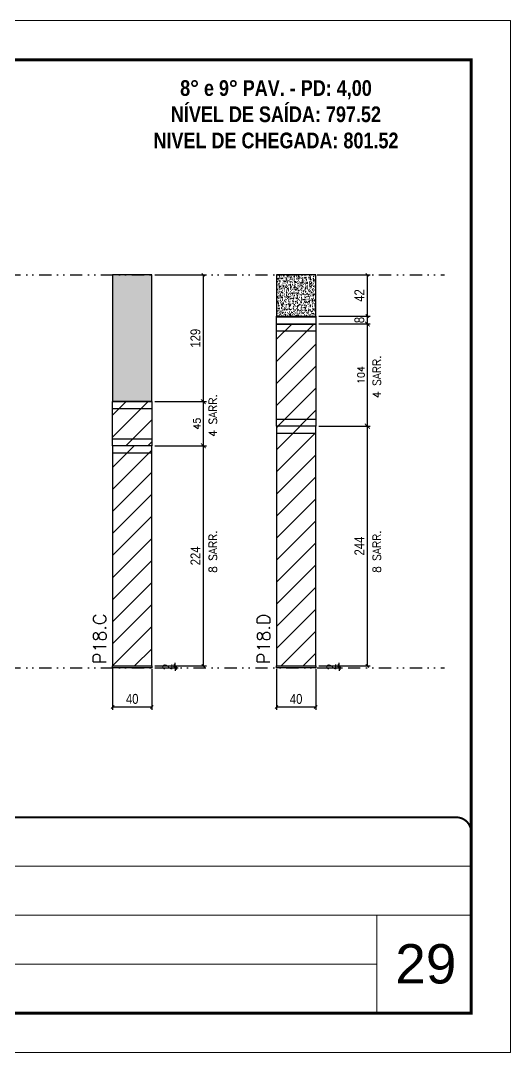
# Model space of a CAD drawing. Extents: x 28748 to 35002, y 14885 to 43501.
# Drawn here: x 29735 to 30233, y 34411 to 35461 of the extents above; entities that cross this region are included whole.
import ezdxf

# ---------------------------------------------------------------- set-up
doc = ezdxf.new("R2010")
doc.units = 0
for name, pattern in [('CONTINUO', [0]), ('DASHED', [0.75, 0.5, -0.25]), ('DIVIDE2', [0.625, 0.25, -0.125, 0, -0.125, 0, -0.125])]:
    doc.linetypes.add(name, pattern=pattern)
for name, color, linetype, lineweight in [('CARIMBO', 255, 'Continuous', 9), ('Folhas', 255, 'Continuous', 9), ('Hachura', 251, 'Continuous', 9), ('SARRAFO DE PRESSAO', 251, 'DASHED', 9), ('Texto Seção', 7, 'Continuous', 15)]:
    doc.layers.add(name, color=color, linetype=linetype, lineweight=lineweight)
for name, color, linetype in [('COTA', 241, 'Continuous'), ('NOMENCLATURA', 7, 'Continuous'), ('Nível', 160, 'Continuous'), ('Painéis', 200, 'Continuous'), ('SARR_2.2x7', 40, 'Continuous')]:
    doc.layers.add(name, color=color, linetype=linetype)
doc.styles.add('ARIAL', font='arial.ttf')
doc.styles.add('COTA TECNICA', font='techl___.ttf', dxfattribs={"height": 10})
doc.styles.add('COTA TECNICA-50', font='techl___.ttf', dxfattribs={"height": 10})
doc.styles.add('REGUA-120', font='ROMANS.shx', dxfattribs={"height": 15})
doc.styles.add('ROMANC', font='techb___.ttf', dxfattribs={"height": 2.5})
doc.styles.add('ROMANS', font='romans.shx')
doc.dimstyles.new('COTA PAINEL-50', dxfattribs={"dimtxt": 10, "dimasz": 3, "dimexe": 3, "dimexo": 3, "dimgap": 3, "dimtad": 1, "dimdec": 1, "dimzin": 12, "dimdsep": 46, "dimtxsty": 'COTA TECNICA-50', "dimblk1": 'OBLIQUE', "dimblk2": 'OBLIQUE', "dimsah": 1, "dimcen": 0.9, "dimclrd": 4, "dimclre": 4, "dimclrt": 240, "dimadec": 1, "dimazin": 3, "dimtfac": 1, "dimtdec": 1, "dimtmove": 0, "dimatfit": 3, "dimfxl": 1, "dimtolj": 1, "dimtzin": 12, "dimarcsym": 0})
doc.dimstyles.new('Cota Paínel', dxfattribs={"dimtxt": 7, "dimasz": 5, "dimexe": 3, "dimexo": 3, "dimgap": 3, "dimtad": 1, "dimdec": 1, "dimzin": 12, "dimdsep": 46, "dimtxsty": 'ROMANS', "dimblk": 'ARCHTICK', "dimcen": 0, "dimclrd": 4, "dimclre": 4, "dimclrt": 1, "dimadec": 1, "dimazin": 3, "dimtfac": 1, "dimtdec": 1, "dimtmove": 0, "dimatfit": 3, "dimldrblk": 'OBLIQUE', "dimfxl": 1, "dimtolj": 1, "dimtzin": 12, "dimarcsym": 0})
doc.dimstyles.new('PAINEL', dxfattribs={"dimtxt": 10, "dimasz": 3, "dimexe": 3, "dimexo": 3, "dimgap": 3, "dimtad": 1, "dimdec": 1, "dimzin": 12, "dimdsep": 46, "dimtxsty": 'COTA TECNICA', "dimblk1": 'OBLIQUE', "dimblk2": 'OBLIQUE', "dimsah": 1, "dimcen": 0.9, "dimclrd": 4, "dimclre": 4, "dimclrt": 240, "dimadec": 1, "dimazin": 3, "dimtfac": 1, "dimtdec": 1, "dimtmove": 0, "dimatfit": 3, "dimfxl": 1, "dimtolj": 1, "dimtzin": 12, "dimarcsym": 0})

# ---------------------------------------------------------------- blocks, each defined once
blk = doc.blocks.new('9999999999')
at = {"color": 30, "linetype": 'CONTINUO'}
for p, q in [((98564.6, 34379.6), (99584, 34379.6)), ((98564.6, 34329.8), (99488, 34329.8)), ((99584, 34329.8), (99488, 34329.8)), ((99488, 34329.8), (99488, 34230.2)), ((98564.6, 34280), (99488, 34280))]:
    blk.add_line(p, q, dxfattribs=at)
at = {"color": 30, "linetype": 'CONTINUO', "const_width": 2}
blk.add_lwpolyline([(99584, 34230.2), (99584, 34414.4, 0.414214), (99569, 34429.4), (98229, 34429.4, 0.414214), (98214, 34414.4), (98214, 34245.2, 0.414214), (98229, 34230.2), (99584, 34230.2)], format="xyb", dxfattribs=at)
at = {"layer": 'Folhas'}
blk.add_lwpolyline([(98139, 34190.2), (99624, 34190.2), (99624, 35240.2), (98139, 35240.2)], close=True, dxfattribs=at)
at = {"layer": 'Folhas', "color": 30, "const_width": 3}
blk.add_lwpolyline([(98214, 34230.2), (99584, 34230.2), (99584, 35200.2), (98214, 35200.2)], close=True, dxfattribs=at)
blk = doc.blocks.new('_Oblique')
at = {"color": 0, "linetype": 'ByBlock', "lineweight": -2}
blk.add_line((-0.5, -0.5), (0.5, 0.5), dxfattribs=at)
blk = doc.blocks.new('*D625')
at = {"layer": 'COTA', "color": 4, "lineweight": -2, "transparency": 16777216}
for p, q in [((30038.2, 35048), (30090.7, 35048)), ((30087.7, 34804), (30087.7, 35048)), ((30038.2, 34804), (30090.7, 34804))]:
    blk.add_line(p, q, dxfattribs=at)
at = {"layer": 'Defpoints', "color": 0, "transparency": 16777216}
for p in [(30035.2, 35048), (30087.7, 35048), (30035.2, 34804)]:
    blk.add_point(p, dxfattribs=at)
at = {"layer": 'COTA', "color": 4, "lineweight": -2, "transparency": 16777216, "xscale": 3, "yscale": 3, "zscale": 3}
for p, rotation in [((30087.7, 35048), 90), ((30087.7, 34804), 270)]:
    blk.add_blockref('_Oblique', p, dxfattribs=dict(at, rotation=rotation))
at = {"layer": 'COTA', "color": 240, "transparency": 16777216, "insert": (30079.6, 34926), "char_height": 10, "attachment_point": 5, "rotation": 90, "style": 'COTA TECNICA'}
blk.add_mtext('\\A1;244', dxfattribs=at)
blk = doc.blocks.new('*D626')
at = {"layer": 'COTA', "color": 4, "lineweight": -2, "transparency": 16777216}
for p, q in [((29995.2, 34801), (29995.2, 34759.3)), ((30035.2, 34801), (30035.2, 34759.3)), ((29995.2, 34762.3), (30035.2, 34762.3))]:
    blk.add_line(p, q, dxfattribs=at)
at = {"layer": 'Defpoints', "color": 0, "transparency": 16777216}
for p in [(29995.2, 34804), (30035.2, 34804), (30035.2, 34762.3)]:
    blk.add_point(p, dxfattribs=at)
at = {"layer": 'COTA', "color": 4, "lineweight": -2, "transparency": 16777216, "xscale": 3, "yscale": 3, "zscale": 3, "rotation": 180}
blk.add_blockref('_Oblique', (29995.2, 34762.3), dxfattribs=at)
at = {"layer": 'COTA', "color": 4, "lineweight": -2, "transparency": 16777216, "xscale": 3, "yscale": 3, "zscale": 3}
blk.add_blockref('_Oblique', (30035.2, 34762.3), dxfattribs=at)
at = {"layer": 'COTA', "color": 240, "transparency": 16777216, "insert": (30015.2, 34770.4), "char_height": 10, "attachment_point": 5, "style": 'COTA TECNICA'}
blk.add_mtext('\\A1;40', dxfattribs=at)
blk = doc.blocks.new('*D627')
at = {"layer": 'COTA', "color": 4, "lineweight": -2, "transparency": 16777216}
for p, q in [((30038.2, 34804), (30062, 34804)), ((30038.2, 34802), (30062, 34802)), ((30059, 34804), (30059, 34807)), ((30059, 34802), (30059, 34804)), ((30059, 34802), (30059, 34799))]:
    blk.add_line(p, q, dxfattribs=at)
at = {"layer": 'Defpoints', "color": 0, "transparency": 16777216}
for p in [(30035.2, 34804), (30035.2, 34802), (30059, 34804)]:
    blk.add_point(p, dxfattribs=at)
at = {"layer": 'COTA', "color": 4, "lineweight": -2, "transparency": 16777216, "xscale": 3, "yscale": 3, "zscale": 3}
for p, rotation in [((30059, 34804), 270), ((30059, 34802), 90)]:
    blk.add_blockref('_Oblique', p, dxfattribs=dict(at, rotation=rotation))
at = {"layer": 'COTA', "color": 240, "transparency": 16777216, "insert": (30051, 34803), "char_height": 10, "attachment_point": 5, "rotation": 90, "style": 'COTA TECNICA-50'}
blk.add_mtext('\\A1;2', dxfattribs=at)
blk = doc.blocks.new('*D635')
at = {"layer": 'COTA', "color": 4, "lineweight": -2, "transparency": 16777216}
for p, q in [((30038.2, 35202), (30090.7, 35202)), ((30087.7, 35160), (30087.7, 35202)), ((30038.2, 35160), (30090.7, 35160))]:
    blk.add_line(p, q, dxfattribs=at)
at = {"layer": 'Defpoints', "color": 0, "transparency": 16777216}
for p in [(30035.2, 35202), (30087.7, 35202), (30035.2, 35160)]:
    blk.add_point(p, dxfattribs=at)
at = {"layer": 'COTA', "color": 4, "lineweight": -2, "transparency": 16777216, "xscale": 3, "yscale": 3, "zscale": 3}
for p, rotation in [((30087.7, 35202), 90), ((30087.7, 35160), 270)]:
    blk.add_blockref('_Oblique', p, dxfattribs=dict(at, rotation=rotation))
at = {"layer": 'COTA', "color": 240, "transparency": 16777216, "insert": (30079.6, 35181), "char_height": 10, "attachment_point": 5, "rotation": 90, "style": 'COTA TECNICA'}
blk.add_mtext('\\A1;42', dxfattribs=at)
blk = doc.blocks.new('_ArchTick')
at = {"color": 0, "linetype": 'ByBlock', "const_width": 0.15}
blk.add_lwpolyline([(-0.5, -0.5), (0.5, 0.5)], dxfattribs=at)
blk = doc.blocks.new('*D1623')
at = {"layer": 'COTA', "color": 4, "lineweight": -2, "transparency": 16777216}
for p, q in [((30038.2, 35152), (30090.7, 35152)), ((30087.7, 35048), (30087.7, 35152)), ((30038.2, 35048), (30090.7, 35048))]:
    blk.add_line(p, q, dxfattribs=at)
at = {"layer": 'Defpoints', "color": 0, "transparency": 16777216}
for p in [(30035.2, 35152), (30087.7, 35152), (30035.2, 35048)]:
    blk.add_point(p, dxfattribs=at)
at = {"layer": 'COTA', "color": 4, "lineweight": -2, "transparency": 16777216, "xscale": 5, "yscale": 5, "zscale": 5}
for p, rotation in [((30087.7, 35152), 90), ((30087.7, 35048), 270)]:
    blk.add_blockref('_ArchTick', p, dxfattribs=dict(at, rotation=rotation))
at = {"layer": 'COTA', "color": 1, "transparency": 16777216, "insert": (30081.2, 35100), "char_height": 7, "attachment_point": 5, "rotation": 90, "style": 'ROMANS'}
blk.add_mtext('\\A1;104', dxfattribs=at)
blk = doc.blocks.new('*D2146')
at = {"layer": 'COTA', "color": 4, "lineweight": -2, "transparency": 16777216}
for p, q in [((29871.3, 35028), (29923.8, 35028)), ((29920.8, 34804), (29920.8, 35028)), ((29871.3, 34804), (29923.8, 34804))]:
    blk.add_line(p, q, dxfattribs=at)
at = {"layer": 'Defpoints', "color": 0, "transparency": 16777216}
for p in [(29868.3, 35028), (29920.8, 35028), (29868.3, 34804)]:
    blk.add_point(p, dxfattribs=at)
at = {"layer": 'COTA', "color": 4, "lineweight": -2, "transparency": 16777216, "xscale": 3, "yscale": 3, "zscale": 3}
for p, rotation in [((29920.8, 35028), 90), ((29920.8, 34804), 270)]:
    blk.add_blockref('_Oblique', p, dxfattribs=dict(at, rotation=rotation))
at = {"layer": 'COTA', "color": 240, "transparency": 16777216, "insert": (29912.7, 34916), "char_height": 10, "attachment_point": 5, "rotation": 90, "style": 'COTA TECNICA'}
blk.add_mtext('\\A1;224', dxfattribs=at)
blk = doc.blocks.new('*D2147')
at = {"layer": 'COTA', "color": 4, "lineweight": -2, "transparency": 16777216}
for p, q in [((29828.3, 34801), (29828.3, 34759.3)), ((29868.3, 34801), (29868.3, 34759.3)), ((29828.3, 34762.3), (29868.3, 34762.3))]:
    blk.add_line(p, q, dxfattribs=at)
at = {"layer": 'Defpoints', "color": 0, "transparency": 16777216}
for p in [(29828.3, 34804), (29868.3, 34804), (29868.3, 34762.3)]:
    blk.add_point(p, dxfattribs=at)
at = {"layer": 'COTA', "color": 4, "lineweight": -2, "transparency": 16777216, "xscale": 3, "yscale": 3, "zscale": 3, "rotation": 180}
blk.add_blockref('_Oblique', (29828.3, 34762.3), dxfattribs=at)
at = {"layer": 'COTA', "color": 4, "lineweight": -2, "transparency": 16777216, "xscale": 3, "yscale": 3, "zscale": 3}
blk.add_blockref('_Oblique', (29868.3, 34762.3), dxfattribs=at)
at = {"layer": 'COTA', "color": 240, "transparency": 16777216, "insert": (29848.3, 34770.4), "char_height": 10, "attachment_point": 5, "style": 'COTA TECNICA'}
blk.add_mtext('\\A1;40', dxfattribs=at)
blk = doc.blocks.new('*D2148')
at = {"layer": 'COTA', "color": 4, "lineweight": -2, "transparency": 16777216}
for p, q in [((29871.3, 34804), (29895.1, 34804)), ((29871.3, 34802), (29895.1, 34802)), ((29892.1, 34804), (29892.1, 34807)), ((29892.1, 34802), (29892.1, 34804)), ((29892.1, 34802), (29892.1, 34799))]:
    blk.add_line(p, q, dxfattribs=at)
at = {"layer": 'Defpoints', "color": 0, "transparency": 16777216}
for p in [(29868.3, 34804), (29868.3, 34802), (29892.1, 34804)]:
    blk.add_point(p, dxfattribs=at)
at = {"layer": 'COTA', "color": 4, "lineweight": -2, "transparency": 16777216, "xscale": 3, "yscale": 3, "zscale": 3}
for p, rotation in [((29892.1, 34804), 270), ((29892.1, 34802), 90)]:
    blk.add_blockref('_Oblique', p, dxfattribs=dict(at, rotation=rotation))
at = {"layer": 'COTA', "color": 240, "transparency": 16777216, "insert": (29884.1, 34803), "char_height": 10, "attachment_point": 5, "rotation": 90, "style": 'COTA TECNICA-50'}
blk.add_mtext('\\A1;2', dxfattribs=at)
blk = doc.blocks.new('*D2149')
at = {"layer": 'COTA', "color": 4, "lineweight": -2, "transparency": 16777216}
for p, q in [((29871.3, 35202), (29923.8, 35202)), ((29920.8, 35073), (29920.8, 35202)), ((29871.3, 35073), (29923.8, 35073))]:
    blk.add_line(p, q, dxfattribs=at)
at = {"layer": 'Defpoints', "color": 0, "transparency": 16777216}
for p in [(29868.3, 35202), (29920.8, 35202), (29868.3, 35073)]:
    blk.add_point(p, dxfattribs=at)
at = {"layer": 'COTA', "color": 4, "lineweight": -2, "transparency": 16777216, "xscale": 3, "yscale": 3, "zscale": 3}
for p, rotation in [((29920.8, 35202), 90), ((29920.8, 35073), 270)]:
    blk.add_blockref('_Oblique', p, dxfattribs=dict(at, rotation=rotation))
at = {"layer": 'COTA', "color": 240, "transparency": 16777216, "insert": (29912.7, 35137.5), "char_height": 10, "attachment_point": 5, "rotation": 90, "style": 'COTA TECNICA'}
blk.add_mtext('\\A1;129', dxfattribs=at)
blk = doc.blocks.new('*D2150')
at = {"layer": 'COTA', "color": 4, "lineweight": -2, "transparency": 16777216}
for p, q in [((29871.3, 35073), (29923.8, 35073)), ((29920.8, 35028), (29920.8, 35073)), ((29871.3, 35028), (29923.8, 35028))]:
    blk.add_line(p, q, dxfattribs=at)
at = {"layer": 'Defpoints', "color": 0, "transparency": 16777216}
for p in [(29868.3, 35073), (29920.8, 35073), (29868.3, 35028)]:
    blk.add_point(p, dxfattribs=at)
at = {"layer": 'COTA', "color": 4, "lineweight": -2, "transparency": 16777216, "xscale": 5, "yscale": 5, "zscale": 5}
for p, rotation in [((29920.8, 35073), 90), ((29920.8, 35028), 270)]:
    blk.add_blockref('_ArchTick', p, dxfattribs=dict(at, rotation=rotation))
at = {"layer": 'COTA', "color": 1, "transparency": 16777216, "insert": (29914.3, 35050.5), "char_height": 7, "attachment_point": 5, "rotation": 90, "style": 'ROMANS'}
blk.add_mtext('\\A1;45', dxfattribs=at)
blk = doc.blocks.new('*D2581')
at = {"layer": 'COTA', "color": 4, "lineweight": -2, "transparency": 16777216}
for p, q in [((30038.2, 35160), (30090.7, 35160)), ((30087.7, 35152), (30087.7, 35160)), ((30038.2, 35152), (30090.7, 35152))]:
    blk.add_line(p, q, dxfattribs=at)
at = {"layer": 'Defpoints', "color": 0, "transparency": 16777216}
for p in [(30035.2, 35160), (30087.7, 35160), (30035.2, 35152)]:
    blk.add_point(p, dxfattribs=at)
at = {"layer": 'COTA', "color": 4, "lineweight": -2, "transparency": 16777216, "xscale": 3, "yscale": 3, "zscale": 3}
for p, rotation in [((30087.7, 35160), 90), ((30087.7, 35152), 270)]:
    blk.add_blockref('_Oblique', p, dxfattribs=dict(at, rotation=rotation))
at = {"layer": 'COTA', "color": 240, "transparency": 16777216, "insert": (30079.6, 35156), "char_height": 10, "attachment_point": 5, "rotation": 90, "style": 'COTA TECNICA'}
blk.add_mtext('\\A1;8', dxfattribs=at)

msp = doc.modelspace()

# ---------------------------------------------------------------- hatches: boundary and pattern name
at = {"layer": 'COTA', "linetype": 'ByBlock'}
h = msp.add_hatch(dxfattribs=at)
h.set_pattern_fill('AR-CONC', color=256, scale=0.03)
h.set_pattern_definition([(50, (-101785.72, 8364.739), (5.46554007, -0.47817257), [0.5715, -6.2865]), (355, (-101785.72, 8364.739), (-1.05730264, 5.73170536), [0.4572, -5.02921753]), (100.4514447, (-101785.2645, 8364.6994), (4.40823741, 5.25353256), [0.48570026, -5.34270734]), (46.1842, (-101785.72, 8366.263), (8.13237123, -1.26126984), [0.85725, -9.42975]), (96.6355576, (-101785.042, 8366.158), (7.122124, 7.42278374), [0.7285507, -8.01406824]), (351.184151, (-101785.72, 8366.263), (7.122124, 7.42278374), [0.685799, -7.54379196]), (21, (-101784.958, 8365.882), (4.54843174, -3.06795595), [0.5715, -6.2865]), (326, (-101784.958, 8365.882), (1.85406085, 5.52563898), [0.4572, -5.0292]), (71.451445, (-101784.579, 8365.6265), (6.40249258, 2.45768307), [0.48570026, -5.34269813]), (37.5, (-101785.72, 8364.7392), (0.092658098, 2.536651166), [0, -4.96824, 0, -5.1054, 0, -5.04825]), (7.5, (-101785.72, 8364.7392), (2.004589875, 3.005417245), [0, -2.91084, 0, -4.85394, 0, -1.92405]), (327.5, (-101787.4192, 8364.7392), (4.067717855, -0.17186232), [0, -1.905, 0, -5.9436, 0, -7.8867]), (317.5, (-101788.1812, 8364.7392), (4.44387544, 0.76279473), [0, -2.4765, 0, -3.94716, 0, -5.6007])])
h.paths.add_polyline_path([(29828.31, 35072.98), (29868.31, 35072.98), (29868.31, 35202), (29828.31, 35202)])
h = msp.add_hatch(dxfattribs=at)
h.set_pattern_fill('AR-CONC', color=256, scale=0.03)
h.set_pattern_definition([(50, (-101618.812, 8324.739), (5.46554007, -0.47817257), [0.5715, -6.2865]), (355, (-101618.812, 8324.739), (-1.05730264, 5.73170536), [0.4572, -5.02921753]), (100.4514447, (-101618.3565, 8324.6994), (4.40823741, 5.25353256), [0.48570026, -5.34270734]), (46.1842, (-101618.812, 8326.263), (8.13237123, -1.26126984), [0.85725, -9.42975]), (96.6355576, (-101618.134, 8326.158), (7.122124, 7.42278374), [0.7285507, -8.01406824]), (351.184151, (-101618.812, 8326.263), (7.122124, 7.42278374), [0.685799, -7.54379196]), (21, (-101618.05, 8325.882), (4.54843174, -3.06795595), [0.5715, -6.2865]), (326, (-101618.05, 8325.882), (1.85406085, 5.52563898), [0.4572, -5.0292]), (71.451445, (-101617.671, 8325.6265), (6.40249258, 2.45768307), [0.48570026, -5.34269813]), (37.5, (-101618.812, 8324.7392), (0.092658098, 2.536651166), [0, -4.96824, 0, -5.1054, 0, -5.04825]), (7.5, (-101618.812, 8324.7392), (2.004589875, 3.005417245), [0, -2.91084, 0, -4.85394, 0, -1.92405]), (327.5, (-101620.5112, 8324.7392), (4.067717855, -0.17186232), [0, -1.905, 0, -5.9436, 0, -7.8867]), (317.5, (-101621.2732, 8324.7392), (4.44387544, 0.76279473), [0, -2.4765, 0, -3.94716, 0, -5.6007])])
h.paths.add_polyline_path([(29995.22, 35159.98), (30035.22, 35159.98), (30035.22, 35202), (29995.22, 35202)])
at = {"layer": 'Hachura'}
h = msp.add_hatch(dxfattribs=at)
h.set_pattern_fill('ANSI31', color=256, scale=5)
h.paths.add_polyline_path([(30035.22, 35151.98), (29995.22, 35151.98), (29995.22, 35047.98), (30035.22, 35047.98)])
h = msp.add_hatch(dxfattribs=at)
h.set_pattern_fill('ANSI31', color=256, scale=5)
h.paths.add_polyline_path([(29868.31, 35072.98), (29828.31, 35072.98), (29828.31, 35027.98), (29868.31, 35027.98)])
h = msp.add_hatch(dxfattribs=at)
h.set_pattern_fill('ANSI31', color=256, scale=5)
h.set_pattern_definition([(45, (112.546, 0), (-11.22532, 11.22532), [])])
h.paths.add_polyline_path([(30035.22, 35047.98), (29995.22, 35047.98), (29995.22, 34804), (30035.22, 34804)])
h = msp.add_hatch(dxfattribs=at)
h.set_pattern_fill('ANSI31', color=256, scale=5)
h.set_pattern_definition([(45, (-216.167, 0), (-11.22532, 11.22532), [])])
h.paths.add_polyline_path([(29868.31, 35027.98), (29828.31, 35027.98), (29828.31, 34804), (29868.31, 34804)])

# ---------------------------------------------------------------- linework, layer by layer
at = {"layer": 'COTA', "linetype": 'ByBlock'}
for points in [[(29828.31, 35072.98), (29868.31, 35072.98), (29868.31, 35202), (29828.31, 35202)], [(29995.22, 35159.98), (30035.22, 35159.98), (30035.22, 35202), (29995.22, 35202)]]:
    msp.add_lwpolyline(points, close=True, dxfattribs=at)
at = {"layer": 'Nível', "color": 4, "linetype": 'DIVIDE2', "ltscale": 50}
for p, q in [((29156, 35202), (30166.34, 35202)), ((29156, 34802), (30166.34, 34802))]:
    msp.add_line(p, q, dxfattribs=at)
at = {"layer": 'Painéis'}
for p, q in [((29995.22, 35151.98), (29995.22, 35159.98)), ((29995.22, 35159.98), (30035.22, 35159.98)), ((30035.22, 35159.98), (30035.22, 35151.98)), ((30035.22, 35151.98), (29995.22, 35151.98)), ((30035.22, 35151.98), (29995.22, 35151.98)), ((29868.31, 35072.98), (29828.31, 35072.98)), ((29828.31, 34804), (29868.31, 34804)), ((29828.31, 34802), (29828.31, 34804)), ((29868.31, 34802), (29828.31, 34802)), ((29868.31, 34804), (29868.31, 34802)), ((29995.22, 34804), (30035.22, 34804)), ((29995.22, 34802), (29995.22, 34804)), ((30035.22, 34802), (29995.22, 34802)), ((30035.22, 34804), (30035.22, 34802))]:
    msp.add_line(p, q, dxfattribs=at)
for points in [[(29995.22, 35151.98), (30035.22, 35151.98), (30035.22, 35047.98), (29995.22, 35047.98)], [(29828.31, 35072.98), (29868.31, 35072.98), (29868.31, 35027.98), (29828.31, 35027.98)], [(29995.22, 34804), (30035.22, 34804), (30035.22, 35047.98), (29995.22, 35047.98)], [(29828.31, 34804), (29868.31, 34804), (29868.31, 35027.98), (29828.31, 35027.98)]]:
    msp.add_lwpolyline(points, close=True, dxfattribs=at)
at = {"layer": 'SARR_2.2x7'}
for p, q in [((30035.22, 35158.98), (29995.22, 35158.98)), ((29995.22, 35144.98), (30035.22, 35144.98)), ((29828.31, 35065.98), (29868.31, 35065.98)), ((29995.22, 35054.98), (30035.22, 35054.98)), ((29995.22, 35040.98), (30035.22, 35040.98)), ((29828.31, 35034.98), (29868.31, 35034.98)), ((29828.31, 35020.98), (29868.31, 35020.98))]:
    msp.add_line(p, q, dxfattribs=at)

# ---------------------------------------------------------------- block references
at = {"layer": 'SARRAFO DE PRESSAO', "color": 6, "linetype": 'ByBlock'}
msp.add_blockref('9999999999', (-69390.64, 220.51), dxfattribs=at)

# ---------------------------------------------------------------- texts
at = {"layer": 'CARIMBO', "style": 'ARIAL'}
msp.add_text('29', height=40, dxfattribs=at).set_placement((30116.2, 34480.86))
at = {"layer": 'NOMENCLATURA', "color": 2, "insert": (29994.67, 35426.78), "char_height": 16, "attachment_point": 2, "style": 'ROMANC'}
msp.add_mtext_dynamic_manual_height_columns('\\P8° e 9° PAV. - PD: 4,00\\PNÍVEL DE SAÍDA: 797.52\\PNIVEL DE CHEGADA: 801.52', width=300.2766, gutter_width=1, heights=[0], dxfattribs=at)
at = {"layer": 'Texto Seção', "linetype": 'Continuous', "style": 'ROMANS'}
for s, p in [('4 SARR.', (30101.39, 35076.62)), ('4 SARR.', (29934.48, 35037.26)), ('8 SARR.', (29934.48, 34898.61)), ('8 SARR.', (30101.39, 34898.61))]:
    msp.add_text(s, height=8, rotation=90, dxfattribs=at).set_placement(p)
at = {"layer": 'Texto Seção', "char_height": 13, "width": 285.3299, "attachment_point": 7, "rotation": 90, "style": 'REGUA-120'}
for s, insert in [('P18.C', (29821.66, 34805.93)), ('P18.D', (29988.57, 34805.93))]:
    msp.add_mtext(s, dxfattribs=dict(at, insert=insert))

# ---------------------------------------------------------------- dimensions: what is measured, and where the dimension line sits
at = {"layer": 'COTA'}
for base, p1, p2, picture, middle in [((29920.8, 35202), (29868.31, 35072.98), (29868.31, 35202), '*D2149', (29912.71, 35137.49)), ((30087.7, 35202), (30035.22, 35159.98), (30035.22, 35202), '*D635', (30079.63, 35180.99)), ((30087.7, 35047.98), (30035.22, 34804), (30035.22, 35047.98), '*D625', (30079.63, 34925.99)), ((29920.8, 35027.98), (29868.31, 34804), (29868.31, 35027.98), '*D2146', (29912.72, 34915.99))]:
    dim = msp.add_linear_dim(base=base, p1=p1, p2=p2, angle=90, dimstyle='PAINEL', override={"dimarcsym": 2}, dxfattribs=at)
    dim.commit()
    dim.dimension.update_dxf_attribs({"geometry": picture, "text_midpoint": middle})
for base, p1, p2, dimstyle, picture, middle in [((30087.7, 35159.98), (30035.22, 35151.98), (30035.22, 35159.98), 'PAINEL', '*D2581', (30087.7, 35155.98)), ((29892.12, 34804), (29868.31, 34802), (29868.31, 34804), 'COTA PAINEL-50', '*D2148', (29892.12, 34803)), ((30059.03, 34804), (30035.22, 34802), (30035.22, 34804), 'COTA PAINEL-50', '*D627', (30059.03, 34803))]:
    dim = msp.add_linear_dim(base=base, p1=p1, p2=p2, angle=90, dimstyle=dimstyle, dxfattribs=at)
    dim.commit()
    dim.dimension.update_dxf_attribs({"geometry": picture, "text_midpoint": middle, "dimtype": 160})
for base, p1, p2, picture, middle in [((30087.7, 35151.98), (30035.22, 35047.98), (30035.22, 35151.98), '*D1623', (30081.2, 35099.98)), ((29920.8, 35072.98), (29868.31, 35027.98), (29868.31, 35072.98), '*D2150', (29914.3, 35050.48))]:
    dim = msp.add_linear_dim(base=base, p1=p1, p2=p2, angle=90, dimstyle='Cota Paínel', dxfattribs=at)
    dim.commit()
    dim.dimension.update_dxf_attribs({"geometry": picture, "text_midpoint": middle})
for base, p1, p2, picture, middle in [((29868.31, 34762.27), (29828.31, 34804), (29868.31, 34804), '*D2147', (29848.31, 34770.38)), ((30035.22, 34762.27), (29995.22, 34804), (30035.22, 34804), '*D626', (30015.22, 34770.38))]:
    dim = msp.add_linear_dim(base=base, p1=p1, p2=p2, dimstyle='PAINEL', override={"dimarcsym": 2}, dxfattribs=at)
    dim.commit()
    dim.dimension.update_dxf_attribs({"geometry": picture, "text_midpoint": middle})

doc.saveas('drawing.dxf')
